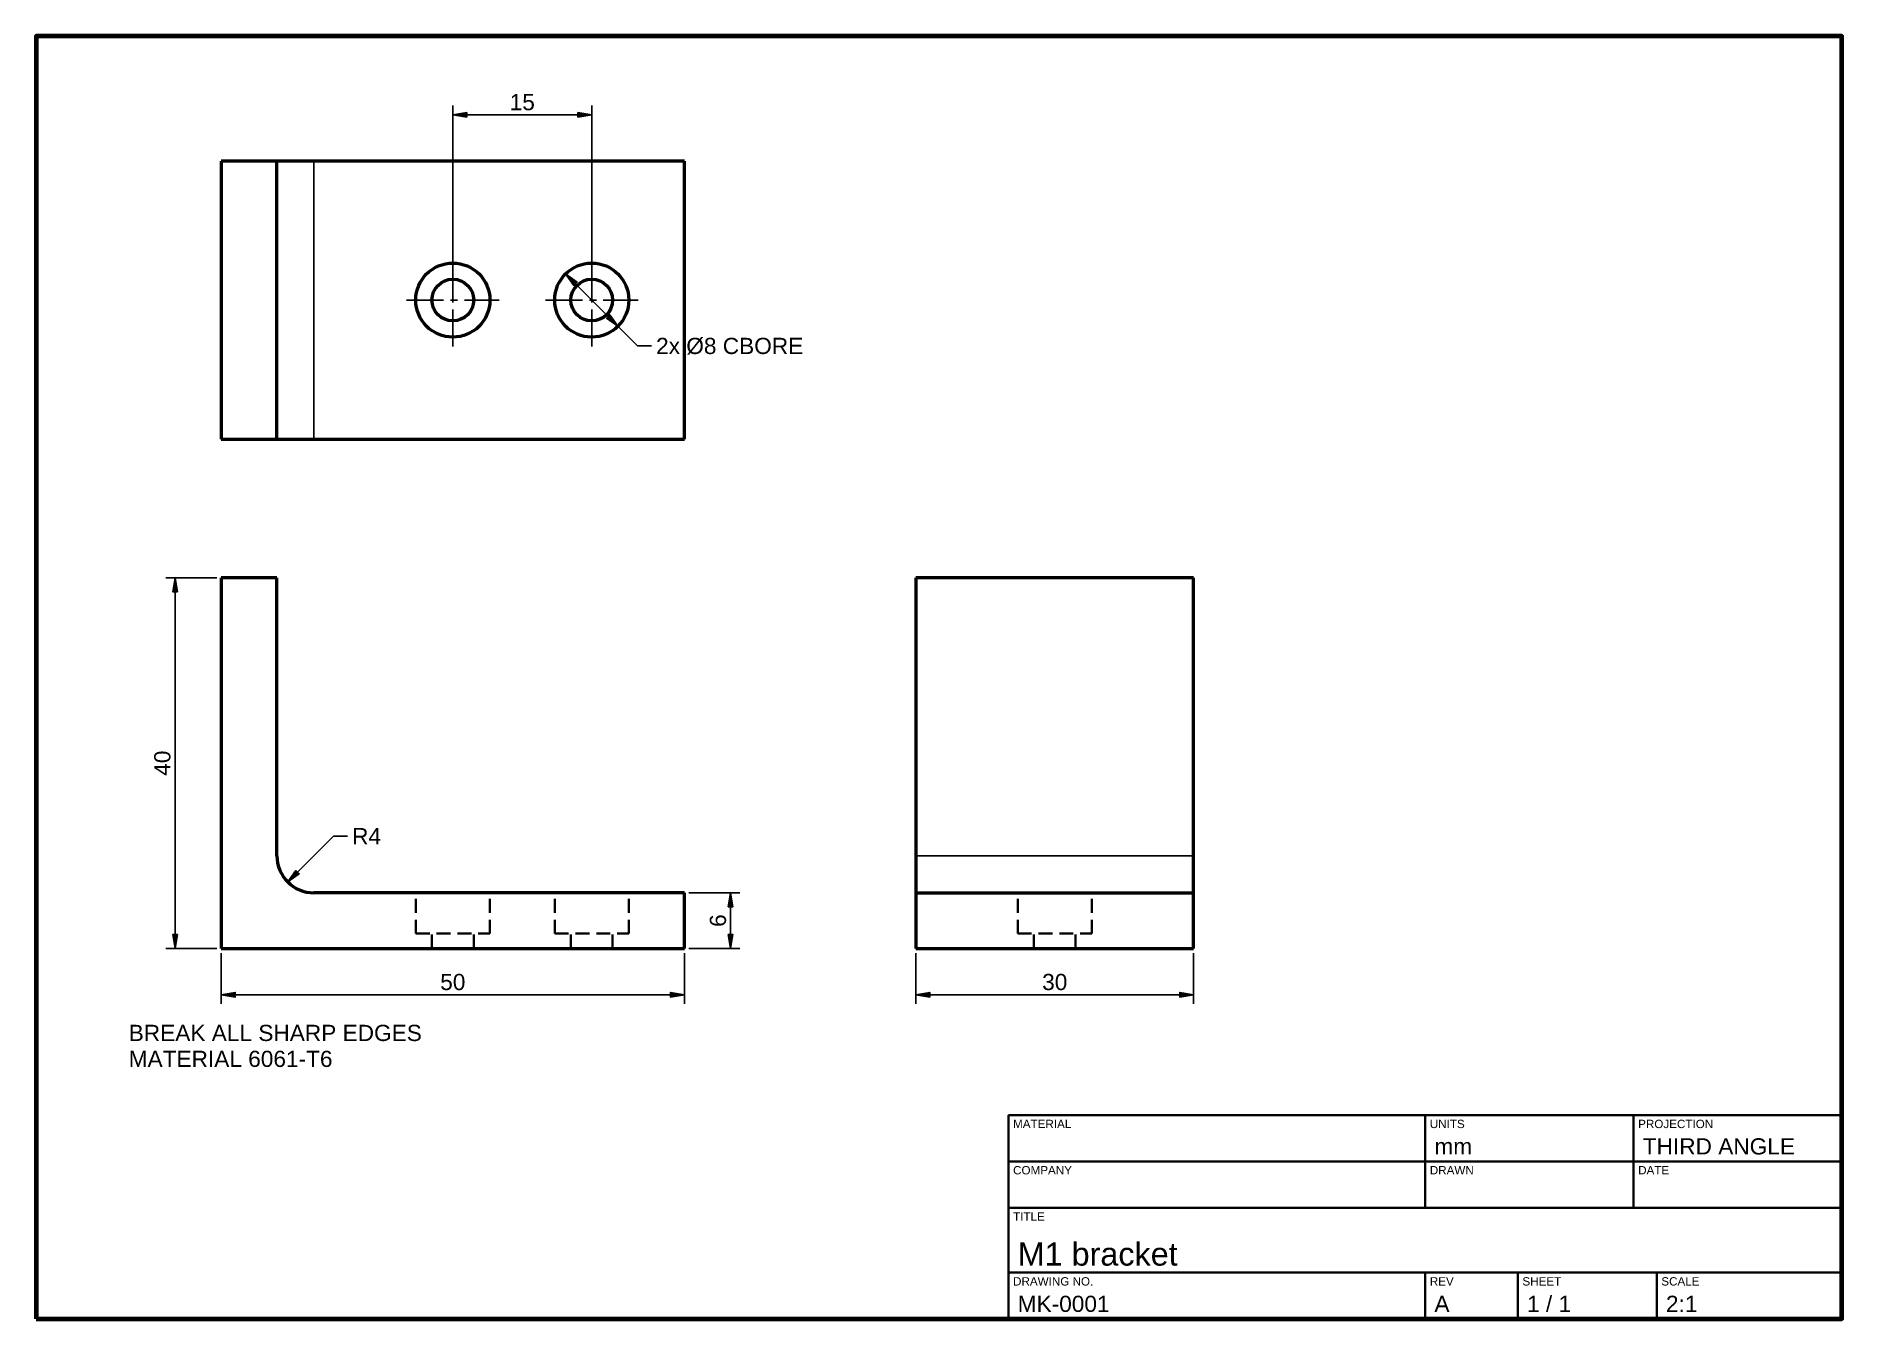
# Model space of a CAD drawing. Header units: millimetres. Extents: x 20 to 410, y 10 to 287.
import ezdxf
from ezdxf.enums import TextEntityAlignment as Align

# ---------------------------------------------------------------- set-up
doc = ezdxf.new("R2010")
doc.units = ezdxf.units.MM
doc.linetypes.add('CENTER', pattern=[12.5, 8, -1.5, 1.5, -1.5])
doc.linetypes.add('HIDDEN', pattern=[4.5, 3, -1.5])
for name, color, linetype, lineweight in [('border', 7, 'CONTINUOUS', 70), ('centre', 7, 'CENTER', 25), ('dimension', 7, 'CONTINUOUS', 25), ('hidden', 7, 'HIDDEN', 35), ('smooth', 7, 'CONTINUOUS', 25), ('text', 7, 'CONTINUOUS', 25), ('titleBlock', 7, 'CONTINUOUS', 35), ('visible', 7, 'CONTINUOUS', 50)]:
    doc.layers.add(name, color=color, linetype=linetype, lineweight=lineweight)
doc.styles.get("Standard").update_dxf_attribs({"font": 'arial.ttf'})

msp = doc.modelspace()

# ---------------------------------------------------------------- linework, layer by layer
at = {"layer": 'border'}
msp.add_lwpolyline([(20, 10), (410, 10), (410, 287), (20, 287)], close=True, dxfattribs=at)
at = {"layer": 'centre'}
for p, q in [((110, 220), (110, 240)), ((140, 220), (140, 240)), ((100, 230), (120, 230)), ((130, 230), (150, 230))]:
    msp.add_line(p, q, dxfattribs=at)
at = {"layer": 'dimension'}
for p, q in [((110, 231), (110, 272)), ((110, 270), (140, 270)), ((140, 231), (140, 272)), ((134.343146, 235.656854), (145.656854, 224.343146)), ((145.656854, 224.343146), (149.899495, 220.100505)), ((149.899495, 220.100505), (152.899495, 220.100505)), ((59, 170), (48, 170)), ((50, 90), (50, 170)), ((80, 110), (84.242641, 114.242641)), ((84.242641, 114.242641), (87.242641, 114.242641)), ((74.343146, 104.343146), (80, 110)), ((161, 102), (172, 102)), ((170, 90), (170, 102)), ((59, 90), (48, 90)), ((161, 90), (172, 90)), ((60, 89), (60, 78)), ((160, 89), (160, 78)), ((210, 89), (210, 78)), ((270, 89), (270, 78)), ((60, 80), (160, 80)), ((210, 80), (270, 80))]:
    msp.add_line(p, q, dxfattribs=at)
for points in [[(110, 270), (113, 269.5), (113, 270.5)], [(140, 270), (137, 270.5), (137, 269.5)], [(134.343146, 235.656854), (136.110913, 233.181981), (136.818019, 233.889087)], [(145.656854, 224.343146), (143.889087, 226.818019), (143.181981, 226.110913)], [(50, 170), (49.5, 167), (50.5, 167)], [(74.343146, 104.343146), (76.818019, 106.110913), (76.110913, 106.818019)], [(170, 102), (169.5, 99), (170.5, 99)], [(50, 90), (50.5, 93), (49.5, 93)], [(170, 90), (170.5, 93), (169.5, 93)], [(60, 80), (63, 79.5), (63, 80.5)], [(160, 80), (157, 80.5), (157, 79.5)], [(210, 80), (213, 79.5), (213, 80.5)], [(270, 80), (267, 80.5), (267, 79.5)]]:
    msp.add_lwpolyline(points, close=True, dxfattribs=at)
for points in [[(110, 270), (113, 269.5), (113, 270.5)], [(140, 270), (137, 270.5), (137, 269.5)], [(134.343146, 235.656854), (136.110913, 233.181981), (136.818019, 233.889087)], [(145.656854, 224.343146), (143.889087, 226.818019), (143.181981, 226.110913)], [(50, 170), (49.5, 167), (50.5, 167)], [(74.343146, 104.343146), (76.818019, 106.110913), (76.110913, 106.818019)], [(170, 102), (169.5, 99), (170.5, 99)], [(50, 90), (50.5, 93), (49.5, 93)], [(170, 90), (170.5, 93), (169.5, 93)], [(60, 80), (63, 79.5), (63, 80.5)], [(160, 80), (157, 80.5), (157, 79.5)], [(210, 80), (213, 79.5), (213, 80.5)], [(270, 80), (267, 80.5), (267, 79.5)]]:
    msp.add_solid(points, dxfattribs=at)
at = {"layer": 'hidden'}
for p, q in [((102, 93.2), (102, 102)), ((118, 93.2), (118, 102)), ((132, 93.2), (132, 102)), ((148, 93.2), (148, 102)), ((232, 93.2), (232, 102)), ((248, 93.2), (248, 102)), ((102, 93.2), (118, 93.2)), ((105.5, 90), (105.5, 93.2)), ((114.5, 90), (114.5, 93.2)), ((132, 93.2), (148, 93.2)), ((135.5, 90), (135.5, 93.2)), ((144.5, 90), (144.5, 93.2)), ((232, 93.2), (248, 93.2)), ((235.5, 90), (235.5, 93.2)), ((244.5, 90), (244.5, 93.2))]:
    msp.add_line(p, q, dxfattribs=at)
at = {"layer": 'smooth'}
for p, q in [((80, 200), (80, 260)), ((210, 110), (270, 110))]:
    msp.add_line(p, q, dxfattribs=at)
at = {"layer": 'titleBlock'}
for p, q in [((230, 10), (230, 54)), ((230, 54), (410, 54)), ((320, 44), (320, 54)), ((365, 44), (365, 54)), ((230, 44), (410, 44)), ((320, 34), (320, 44)), ((365, 34), (365, 44)), ((230, 34), (410, 34)), ((230, 20), (410, 20)), ((320, 10), (320, 20)), ((340, 10), (340, 20)), ((370, 10), (370, 20))]:
    msp.add_line(p, q, dxfattribs=at)
at = {"layer": 'visible'}
for p, q in [((160, 260), (60, 260)), ((60, 260), (60, 200)), ((72, 200), (72, 260)), ((160, 200), (160, 260)), ((60, 200), (160, 200)), ((72, 170), (60, 170)), ((60, 170), (60, 90)), ((72, 110), (72, 170)), ((270, 170), (210, 170)), ((210, 170), (210, 90)), ((270, 90), (270, 170)), ((160, 102), (80, 102)), ((160, 90), (160, 102)), ((210, 102), (270, 102)), ((60, 90), (160, 90)), ((210, 90), (270, 90))]:
    msp.add_line(p, q, dxfattribs=at)
for centre, radius in [((110, 230), 8), ((140, 230), 8), ((110, 230), 4.5), ((140, 230), 4.5)]:
    msp.add_circle(centre, radius, dxfattribs=at)
msp.add_arc((80, 110), 8, 180, 270, dxfattribs=at)

# ---------------------------------------------------------------- texts
at = {"layer": 'text'}
for s, p in [('15', (125, 271)), ('50', (110, 81)), ('30', (240, 81))]:
    msp.add_text(s, height=3.5, dxfattribs=at).set_placement(p, align=Align.CENTER)
for s, p in [('2x %%c8 CBORE', (153.899495, 220.100505)), ('R4', (88.242641, 114.242641))]:
    msp.add_text(s, height=3.5, dxfattribs=at).set_placement(p, align=Align.MIDDLE_LEFT)
for s, p in [('40', (49, 130)), ('6', (169, 96))]:
    msp.add_text(s, height=3.5, rotation=90, dxfattribs=at).set_placement(p, align=Align.CENTER)
for s, height, p in [('BREAK ALL SHARP EDGES', 3.5, (40, 70)), ('MATERIAL 6061-T6', 3.5, (40, 64.4)), ('mm', 3.5, (322, 45.5)), ('THIRD ANGLE', 3.5, (367, 45.5)), ('M1 bracket', 5, (232, 21.5)), ('MK-0001', 3.5, (232, 11.5)), ('A', 3.5, (322, 11.5)), ('1 / 1', 3.5, (342, 11.5)), ('2:1', 3.5, (372, 11.5))]:
    msp.add_text(s, height=height, dxfattribs=at).set_placement(p)
for s, p in [('MATERIAL', (231, 53)), ('UNITS', (321, 53)), ('PROJECTION', (366, 53)), ('COMPANY', (231, 43)), ('DRAWN', (321, 43)), ('DATE', (366, 43)), ('TITLE', (231, 33)), ('DRAWING NO.', (231, 19)), ('REV', (321, 19)), ('SHEET', (341, 19)), ('SCALE', (371, 19))]:
    msp.add_text(s, height=1.8, dxfattribs=at).set_placement(p, align=Align.TOP_LEFT)

doc.saveas('drawing.dxf')
